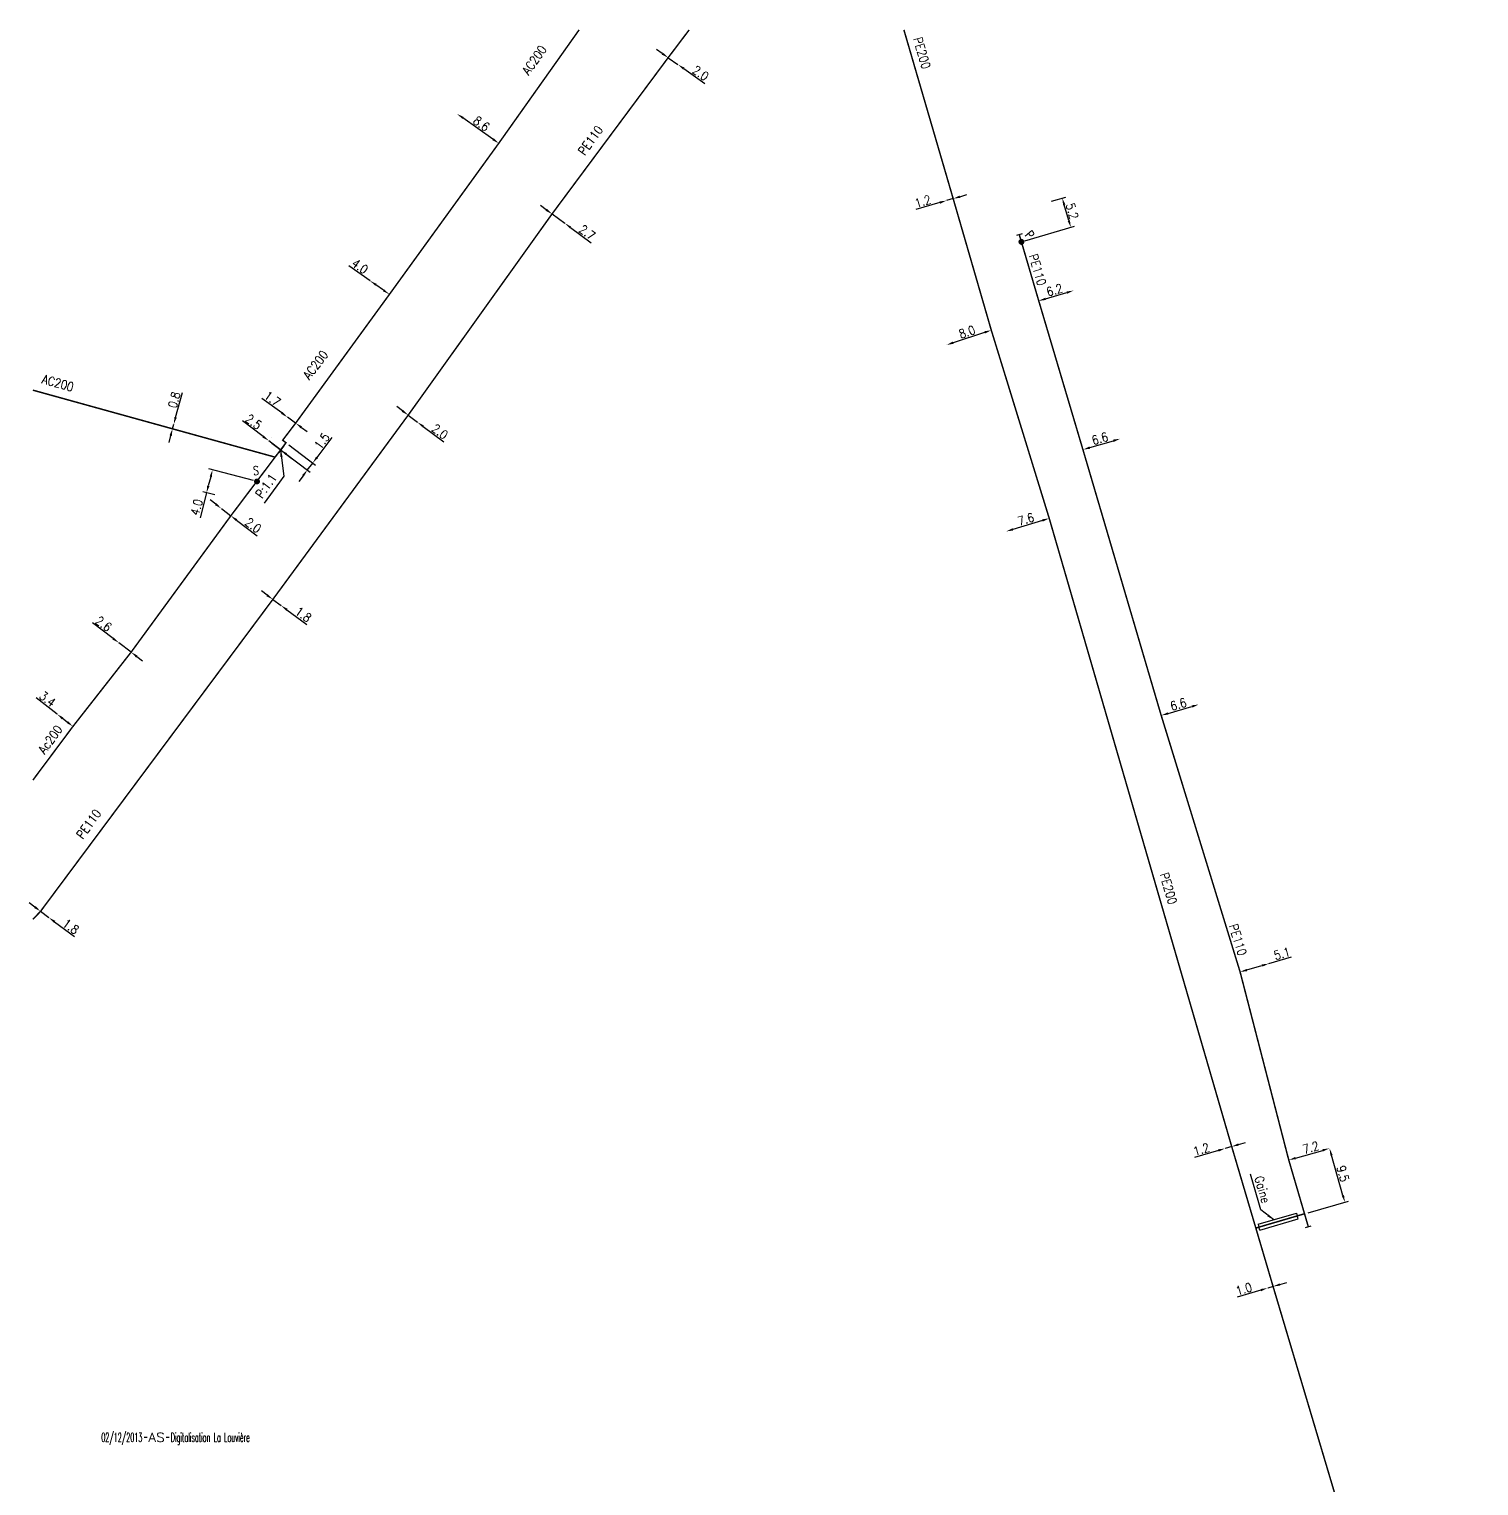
# Model space of a CAD drawing. Header units: millimetres. Extents: x 138998 to 140015, y 127998 to 129006.
# Drawn here: x 138999.4 to 139243.8, y 128754.4 to 129000.1 of the extents above; entities that cross this region are included whole.
import ezdxf
from ezdxf.enums import TextEntityAlignment as Align

# ---------------------------------------------------------------- set-up
doc = ezdxf.new("R2010")
doc.units = ezdxf.units.MM
doc.header["$PDMODE"] = 34
doc.linetypes.add('L_25_AP', pattern=[2000, 1000, 1000])
doc.linetypes.add('L_25_PE', pattern=[2000, 1000, 1000])
doc.layers.get('0').update_dxf_attribs({"linetype": 'CONTINUOUS'})
doc.layers.get('DEFPOINTS').update_dxf_attribs({"linetype": 'CONTINUOUS'})
for name, color, linetype in [('L_150', 1, 'CONTINUOUS'), ('L_300', 7, 'CONTINUOUS'), ('L_340', 7, 'CONTINUOUS'), ('L_400', 7, 'CONTINUOUS'), ('L_910', 7, 'CONTINUOUS')]:
    doc.layers.add(name, color=color, linetype=linetype)
doc.styles.add('G_ROMANS', font='ROMANS.SHX', dxfattribs={"width": 0.75})
doc.styles.get("Standard").update_dxf_attribs({"font": 'romans.shx', "width": 0.85})
doc.dimstyles.get("Standard").update_dxf_attribs({"dimtxt": 1.5, "dimasz": 1.2, "dimexe": 0.625, "dimexo": 0.625, "dimgap": 0.25, "dimtad": 1, "dimdec": 1, "dimzin": 0, "dimdsep": 46, "dimtxsty": 'Standard', "dimcen": -0.5, "dimadec": 0, "dimazin": 0, "dimtfac": 1, "dimtdec": 1, "dimtmove": 0, "dimatfit": 3, "dimfxl": 0, "dimtolj": 1, "dimtzin": 0, "dimarcsym": 0})

# ---------------------------------------------------------------- blocks, each defined once
blk = doc.blocks.new('*D415')
at = {"layer": 'DEFPOINTS', "color": 0, "linetype": 'Continuous', "transparency": 16777216}
for p in [(139023.54, 128932.7), (139023.75, 128933.48), (139023.75, 128933.48)]:
    blk.add_point(p, dxfattribs=at)
at = {"layer": 'L_150', "color": 0, "linetype": 'Continuous', "lineweight": -2, "transparency": 16777216}
for p, q in [((139024.07, 128934.63), (139025.22, 128938.85)), ((139023.54, 128932.7), (139023.75, 128933.48)), ((139023.22, 128931.55), (139022.91, 128930.39))]:
    blk.add_line(p, q, dxfattribs=at)
at = {"layer": 'L_150', "color": 0, "linetype": 'Continuous', "transparency": 16777216}
for points in [[(139023.87, 128934.69), (139024.26, 128934.58), (139023.75, 128933.48)], [(139023.03, 128931.6), (139023.42, 128931.49), (139023.54, 128932.7)]]:
    blk.add_solid(points, dxfattribs=at)
at = {"layer": 'L_150', "color": 0, "linetype": 'Continuous', "transparency": 16777216, "insert": (139023.83, 128937.58), "char_height": 1.5, "attachment_point": 5, "rotation": 74.7435}
blk.add_mtext('\\A1;0.8', dxfattribs=at)
blk = doc.blocks.new('*D416')
at = {"layer": 'DEFPOINTS', "color": 0, "linetype": 'Continuous', "transparency": 16777216}
for p in [(139037.79, 128923.82), (139029.28, 128921.91), (139031.28, 128921.38)]:
    blk.add_point(p, dxfattribs=at)
at = {"layer": 'L_300', "color": 0, "linetype": 'Continuous', "lineweight": -2, "transparency": 16777216}
for p, q in [((139029.99, 128924.62), (139029.58, 128923.07)), ((139037.19, 128923.97), (139029.69, 128925.93)), ((139029.28, 128921.91), (139028.18, 128917.68)), ((139030.68, 128921.54), (139028.68, 128922.06))]:
    blk.add_line(p, q, dxfattribs=at)
at = {"layer": 'L_300', "color": 0, "linetype": 'Continuous', "transparency": 16777216}
for points in [[(139029.8, 128924.67), (139030.18, 128924.56), (139030.29, 128925.78)], [(139029.39, 128923.12), (139029.78, 128923.02), (139029.28, 128921.91)]]:
    blk.add_solid(points, dxfattribs=at)
at = {"layer": 'L_300', "color": 0, "linetype": 'Continuous', "transparency": 16777216, "insert": (139027.61, 128919.46), "char_height": 1.5, "attachment_point": 5, "rotation": 75.3466}
blk.add_mtext('\\A1;4.0', dxfattribs=at)
blk = doc.blocks.new('L_300_11')
at = {"color": 0, "linetype": 'Continuous', "const_width": 0.497, "flags": 128}
blk.add_lwpolyline([(-0.25, 0, 1), (0.25, 0, 1)], format="xyb", close=True, dxfattribs=at)
at = {"color": 0, "linetype": 'Continuous', "style": 'G_ROMANS', "width": 0.75}
blk.add_text('S', height=1.5, dxfattribs=at).set_placement((0, 1.85), align=Align.MIDDLE)
at = {"color": 0, "linetype": 'Continuous', "width": 0.75, "flags": 3}
for tag, p in [('DEF_LEG', (0, -5)), ('DEF_COUP', (0, -7.5)), ('DEF_TYPE', (0, -10))]:
    blk.add_attdef(tag, text='', height=1.2, dxfattribs=at).set_placement(p, align=Align.MIDDLE)
blk = doc.blocks.new('*D417')
at = {"layer": 'DEFPOINTS', "color": 0, "linetype": 'Continuous', "transparency": 16777216}
for p in [(139155.19, 128971.53), (139154.09, 128971.2), (139154.09, 128971.2)]:
    blk.add_point(p, dxfattribs=at)
at = {"layer": 'L_150', "color": 0, "linetype": 'Continuous', "lineweight": -2, "transparency": 16777216}
for p, q in [((139155.19, 128971.53), (139154.09, 128971.2)), ((139156.34, 128971.86), (139157.49, 128972.2)), ((139152.93, 128970.87), (139148.91, 128969.69))]:
    blk.add_line(p, q, dxfattribs=at)
at = {"layer": 'L_150', "color": 0, "linetype": 'Continuous', "transparency": 16777216}
for points in [[(139156.28, 128972.05), (139156.4, 128971.67), (139155.19, 128971.53)], [(139152.88, 128971.06), (139152.99, 128970.67), (139154.09, 128971.2)]]:
    blk.add_solid(points, dxfattribs=at)
at = {"layer": 'L_150', "color": 0, "linetype": 'Continuous', "transparency": 16777216, "insert": (139150.07, 128971.07), "char_height": 1.5, "attachment_point": 5, "rotation": 16.2959}
blk.add_mtext('\\A1;1.2', dxfattribs=at)
blk = doc.blocks.new('*D418')
at = {"layer": 'DEFPOINTS', "color": 0, "linetype": 'Continuous', "transparency": 16777216}
for p in [(139161.62, 128949.33), (139154.06, 128946.85), (139154.06, 128946.85)]:
    blk.add_point(p, dxfattribs=at)
at = {"layer": 'L_150', "color": 0, "linetype": 'Continuous', "lineweight": -2, "transparency": 16777216}
blk.add_line((139160.48, 128948.96), (139155.2, 128947.23), dxfattribs=at)
at = {"layer": 'L_150', "color": 0, "linetype": 'Continuous', "transparency": 16777216}
for points in [[(139160.42, 128949.15), (139160.54, 128948.77), (139161.62, 128949.33)], [(139155.14, 128947.42), (139155.27, 128947.04), (139154.06, 128946.85)]]:
    blk.add_solid(points, dxfattribs=at)
at = {"layer": 'L_150', "color": 0, "linetype": 'Continuous', "transparency": 16777216, "insert": (139157.53, 128949.04), "char_height": 1.5, "attachment_point": 5, "rotation": 18.1551}
blk.add_mtext('\\A1;8.0', dxfattribs=at)
blk = doc.blocks.new('*D419')
at = {"layer": 'DEFPOINTS', "color": 0, "linetype": 'Continuous', "transparency": 16777216}
for p in [(139171.39, 128917.59), (139164.11, 128915.39), (139164.11, 128915.39)]:
    blk.add_point(p, dxfattribs=at)
at = {"layer": 'L_150', "color": 0, "linetype": 'Continuous', "lineweight": -2, "transparency": 16777216}
blk.add_line((139170.24, 128917.24), (139165.26, 128915.74), dxfattribs=at)
at = {"layer": 'L_150', "color": 0, "linetype": 'Continuous', "transparency": 16777216}
for points in [[(139170.18, 128917.43), (139170.3, 128917.05), (139171.39, 128917.59)], [(139165.2, 128915.93), (139165.32, 128915.55), (139164.11, 128915.39)]]:
    blk.add_solid(points, dxfattribs=at)
at = {"layer": 'L_150', "color": 0, "linetype": 'Continuous', "transparency": 16777216, "insert": (139167.46, 128917.45), "char_height": 1.5, "attachment_point": 5, "rotation": 16.8417}
blk.add_mtext('\\A1;7.6', dxfattribs=at)
blk = doc.blocks.new('*D420')
at = {"layer": 'DEFPOINTS', "color": 0, "linetype": 'Continuous', "transparency": 16777216}
for p in [(139202.16, 128811.62), (139202.16, 128811.62), (139201.06, 128811.29)]:
    blk.add_point(p, dxfattribs=at)
at = {"layer": 'L_150', "color": 0, "linetype": 'Continuous', "lineweight": -2, "transparency": 16777216}
for p, q in [((139202.16, 128811.62), (139201.06, 128811.29)), ((139203.31, 128811.96), (139204.47, 128812.29)), ((139199.91, 128810.95), (139195.89, 128809.77))]:
    blk.add_line(p, q, dxfattribs=at)
at = {"layer": 'L_150', "color": 0, "linetype": 'Continuous', "transparency": 16777216}
for points in [[(139203.26, 128812.15), (139203.37, 128811.76), (139202.16, 128811.62)], [(139199.85, 128811.15), (139199.97, 128810.76), (139201.06, 128811.29)]]:
    blk.add_solid(points, dxfattribs=at)
at = {"layer": 'L_150', "color": 0, "linetype": 'Continuous', "transparency": 16777216, "insert": (139197.04, 128811.15), "char_height": 1.5, "attachment_point": 5, "rotation": 16.3826}
blk.add_mtext('\\A1;1.2', dxfattribs=at)
blk = doc.blocks.new('*D421')
at = {"layer": 'DEFPOINTS', "color": 0, "linetype": 'Continuous', "transparency": 16777216}
for p in [(139208.23, 128787.74), (139208.23, 128787.74), (139209.14, 128788.01)]:
    blk.add_point(p, dxfattribs=at)
at = {"layer": 'L_150', "color": 0, "linetype": 'Continuous', "lineweight": -2, "transparency": 16777216}
for p, q in [((139207.08, 128787.4), (139203.06, 128786.21)), ((139209.14, 128788.01), (139208.23, 128787.74)), ((139210.29, 128788.35), (139211.44, 128788.69))]:
    blk.add_line(p, q, dxfattribs=at)
at = {"layer": 'L_150', "color": 0, "linetype": 'Continuous', "transparency": 16777216}
for points in [[(139207.02, 128787.59), (139207.13, 128787.21), (139208.23, 128787.74)], [(139210.23, 128788.54), (139210.35, 128788.16), (139209.14, 128788.01)]]:
    blk.add_solid(points, dxfattribs=at)
at = {"layer": 'L_150', "color": 0, "linetype": 'Continuous', "transparency": 16777216, "insert": (139204.21, 128787.6), "char_height": 1.5, "attachment_point": 5, "rotation": 16.4466}
blk.add_mtext('\\A1;1.0', dxfattribs=at)
blk = doc.blocks.new('*D429')
at = {"layer": 'DEFPOINTS', "color": 0, "linetype": 'Continuous', "transparency": 16777216}
for p in [(139218.66, 128811.31), (139218.66, 128811.31), (139214.44, 128800.28)]:
    blk.add_point(p, dxfattribs=at)
at = {"layer": 'L_150', "color": 0, "linetype": 'Continuous', "lineweight": -2, "transparency": 16777216}
for p, q in [((139220.92, 128803.37), (139218.99, 128810.15)), ((139215.04, 128800.45), (139221.85, 128802.39))]:
    blk.add_line(p, q, dxfattribs=at)
at = {"layer": 'L_150', "color": 0, "linetype": 'Continuous', "transparency": 16777216}
for points in [[(139219.18, 128810.21), (139218.8, 128810.1), (139218.66, 128811.31)], [(139221.11, 128803.43), (139220.72, 128803.32), (139221.24, 128802.22)]]:
    blk.add_solid(points, dxfattribs=at)
at = {"layer": 'L_150', "color": 0, "linetype": 'Continuous', "transparency": 16777216, "insert": (139220.91, 128807.04), "char_height": 1.5, "attachment_point": 5, "rotation": 285.8626}
blk.add_mtext('\\A1;9.5', dxfattribs=at)
blk = doc.blocks.new('*D430')
at = {"layer": 'DEFPOINTS', "color": 0, "linetype": 'Continuous', "transparency": 16777216}
for p in [(139211.78, 128809.35), (139218.66, 128811.31), (139218.66, 128811.31)]:
    blk.add_point(p, dxfattribs=at)
at = {"layer": 'L_150', "color": 0, "linetype": 'Continuous', "lineweight": -2, "transparency": 16777216}
blk.add_line((139212.94, 128809.68), (139217.51, 128810.98), dxfattribs=at)
at = {"layer": 'L_150', "color": 0, "linetype": 'Continuous', "transparency": 16777216}
for points in [[(139212.88, 128809.87), (139212.99, 128809.49), (139211.78, 128809.35)], [(139217.45, 128811.17), (139217.56, 128810.79), (139218.66, 128811.31)]]:
    blk.add_solid(points, dxfattribs=at)
at = {"layer": 'L_150', "color": 0, "linetype": 'Continuous', "transparency": 16777216, "insert": (139215.49, 128811.45), "char_height": 1.5, "attachment_point": 5, "rotation": 15.8626}
blk.add_mtext('\\A1;7.2', dxfattribs=at)
blk = doc.blocks.new('*D431')
at = {"layer": 'DEFPOINTS', "color": 0, "linetype": 'Continuous', "transparency": 16777216}
for p in [(139203.58, 128841.07), (139208.43, 128842.48), (139208.43, 128842.48)]:
    blk.add_point(p, dxfattribs=at)
at = {"layer": 'L_150', "color": 0, "linetype": 'Continuous', "lineweight": -2, "transparency": 16777216}
for p, q in [((139208.43, 128842.48), (139212.27, 128843.6)), ((139204.73, 128841.41), (139207.27, 128842.15))]:
    blk.add_line(p, q, dxfattribs=at)
at = {"layer": 'L_150', "color": 0, "linetype": 'Continuous', "transparency": 16777216}
for points in [[(139204.67, 128841.6), (139204.78, 128841.21), (139203.58, 128841.07)], [(139207.22, 128842.34), (139207.33, 128841.96), (139208.43, 128842.48)]]:
    blk.add_solid(points, dxfattribs=at)
at = {"layer": 'L_150', "color": 0, "linetype": 'Continuous', "transparency": 16777216, "insert": (139210.65, 128844.17), "char_height": 1.5, "attachment_point": 5, "rotation": 16.246}
blk.add_mtext('\\A1;5.1', dxfattribs=at)
blk = doc.blocks.new('*D432')
at = {"layer": 'DEFPOINTS', "color": 0, "linetype": 'Continuous', "transparency": 16777216}
for p in [(139196.61, 128886.19), (139196.61, 128886.19), (139190.27, 128884.35)]:
    blk.add_point(p, dxfattribs=at)
at = {"layer": 'L_150', "color": 0, "linetype": 'Continuous', "lineweight": -2, "transparency": 16777216}
blk.add_line((139191.43, 128884.68), (139195.46, 128885.85), dxfattribs=at)
at = {"layer": 'L_150', "color": 0, "linetype": 'Continuous', "transparency": 16777216}
for points in [[(139195.4, 128886.05), (139195.52, 128885.66), (139196.61, 128886.19)], [(139191.37, 128884.87), (139191.48, 128884.49), (139190.27, 128884.35)]]:
    blk.add_solid(points, dxfattribs=at)
at = {"layer": 'L_150', "color": 0, "linetype": 'Continuous', "transparency": 16777216, "insert": (139193.16, 128886.23), "char_height": 1.5, "attachment_point": 5, "rotation": 16.231}
blk.add_mtext('\\A1;6.6', dxfattribs=at)
blk = doc.blocks.new('*D433')
at = {"layer": 'DEFPOINTS', "color": 0, "linetype": 'Continuous', "transparency": 16777216}
for p in [(139183.36, 128931.02), (139183.36, 128931.02), (139177.07, 128929.19)]:
    blk.add_point(p, dxfattribs=at)
at = {"layer": 'L_150', "color": 0, "linetype": 'Continuous', "lineweight": -2, "transparency": 16777216}
blk.add_line((139178.23, 128929.52), (139182.21, 128930.69), dxfattribs=at)
at = {"layer": 'L_150', "color": 0, "linetype": 'Continuous', "transparency": 16777216}
for points in [[(139178.17, 128929.72), (139178.28, 128929.33), (139177.07, 128929.19)], [(139182.15, 128930.88), (139182.27, 128930.49), (139183.36, 128931.02)]]:
    blk.add_solid(points, dxfattribs=at)
at = {"layer": 'L_150', "color": 0, "linetype": 'Continuous', "transparency": 16777216, "insert": (139179.94, 128931.06), "char_height": 1.5, "attachment_point": 5, "rotation": 16.2651}
blk.add_mtext('\\A1;6.6', dxfattribs=at)
blk = doc.blocks.new('*D434')
at = {"layer": 'DEFPOINTS', "color": 0, "linetype": 'Continuous', "transparency": 16777216}
for p in [(139169.62, 128954.29), (139175.52, 128956.02), (139175.52, 128956.02)]:
    blk.add_point(p, dxfattribs=at)
at = {"layer": 'L_150', "color": 0, "linetype": 'Continuous', "lineweight": -2, "transparency": 16777216}
blk.add_line((139170.77, 128954.62), (139174.37, 128955.68), dxfattribs=at)
at = {"layer": 'L_150', "color": 0, "linetype": 'Continuous', "transparency": 16777216}
for points in [[(139170.71, 128954.82), (139170.83, 128954.43), (139169.62, 128954.29)], [(139174.31, 128955.87), (139174.42, 128955.49), (139175.52, 128956.02)]]:
    blk.add_solid(points, dxfattribs=at)
at = {"layer": 'L_150', "color": 0, "linetype": 'Continuous', "transparency": 16777216, "insert": (139172.29, 128956.11), "char_height": 1.5, "attachment_point": 5, "rotation": 16.3546}
blk.add_mtext('\\A1;6.2', dxfattribs=at)
blk = doc.blocks.new('*D435')
at = {"layer": 'DEFPOINTS', "color": 0, "linetype": 'Continuous', "transparency": 16777216}
for p in [(139173.58, 128971.62), (139171.15, 128970.91), (139166.7, 128964.23)]:
    blk.add_point(p, dxfattribs=at)
at = {"layer": 'L_300', "color": 0, "linetype": 'Continuous', "lineweight": -2, "transparency": 16777216}
for p, q in [((139171.75, 128971.08), (139174.18, 128971.8)), ((139174.69, 128967.83), (139173.92, 128970.47)), ((139167.3, 128964.41), (139175.63, 128966.86))]:
    blk.add_line(p, q, dxfattribs=at)
at = {"layer": 'L_300', "color": 0, "linetype": 'Continuous', "transparency": 16777216}
for points in [[(139174.11, 128970.53), (139173.73, 128970.41), (139173.58, 128971.62)], [(139174.88, 128967.89), (139174.5, 128967.77), (139175.03, 128966.68)]]:
    blk.add_solid(points, dxfattribs=at)
at = {"layer": 'L_300', "color": 0, "linetype": 'Continuous', "transparency": 16777216, "insert": (139175.26, 128969.43), "char_height": 1.5, "attachment_point": 5, "rotation": 286.3546}
blk.add_mtext('\\A1;5.2', dxfattribs=at)
blk = doc.blocks.new('L_300_12')
at = {"color": 0, "linetype": 'Continuous', "const_width": 0.497, "flags": 128}
blk.add_lwpolyline([(-0.25, 0, 1), (0.25, 0, 1)], format="xyb", close=True, dxfattribs=at)
at = {"color": 0, "linetype": 'Continuous', "style": 'G_ROMANS', "width": 0.75}
blk.add_text('P', height=1.5, dxfattribs=at).set_placement((0, 1.85), align=Align.MIDDLE)
at = {"color": 0, "linetype": 'Continuous', "width": 0.75, "flags": 3}
for tag, p in [('DEF_LEG', (0, -5)), ('DEF_COUP', (0, -7.5)), ('DEF_TYPE', (0, -10))]:
    blk.add_attdef(tag, text='', height=1.2, dxfattribs=at).set_placement(p, align=Align.MIDDLE)
blk = doc.blocks.new('L_340_07')
at = {"color": 0, "linetype": 'Continuous', "const_width": 0.25, "flags": 128}
blk.add_lwpolyline([(0, 0), (1.25, 0)], dxfattribs=at)
at = {"color": 0, "linetype": 'Continuous', "flags": 128}
blk.add_lwpolyline([(1.25, -0.5), (1.25, 0.5)], dxfattribs=at)
at = {"color": 0, "linetype": 'Continuous', "style": 'G_ROMANS', "width": 0.75, "flags": 3}
for tag, p in [('DEF_LEG', (0.72, -3.47)), ('DEF_COUP', (0.72, -5.97)), ('DEF_TYPE', (0.72, -8.47))]:
    blk.add_attdef(tag, text='', height=1.2, dxfattribs=at).set_placement(p, align=Align.MIDDLE)
blk = doc.blocks.new('*D447')
at = {"layer": 'DEFPOINTS', "color": 0, "linetype": 'Continuous', "transparency": 16777216}
for p in [(139107.12, 128995.3), (139108.76, 128994.16), (139108.76, 128994.16)]:
    blk.add_point(p, dxfattribs=at)
at = {"layer": 'L_150', "color": 0, "linetype": 'Continuous', "lineweight": -2, "transparency": 16777216}
for p, q in [((139106.14, 128995.99), (139105.16, 128996.68)), ((139107.12, 128995.3), (139108.76, 128994.16)), ((139109.75, 128993.47), (139113.33, 128990.97))]:
    blk.add_line(p, q, dxfattribs=at)
at = {"layer": 'L_150', "color": 0, "linetype": 'Continuous', "transparency": 16777216}
for points in [[(139106.25, 128996.16), (139106.03, 128995.83), (139107.12, 128995.3)], [(139109.86, 128993.64), (139109.63, 128993.31), (139108.76, 128994.16)]]:
    blk.add_solid(points, dxfattribs=at)
at = {"layer": 'L_150', "color": 0, "linetype": 'Continuous', "transparency": 16777216, "insert": (139112.6, 128992.7), "char_height": 1.5, "attachment_point": 5, "rotation": 325.0644}
blk.add_mtext('\\A1;2.0', dxfattribs=at)
blk = doc.blocks.new('*D448')
at = {"layer": 'DEFPOINTS', "color": 0, "linetype": 'Continuous', "transparency": 16777216}
for p in [(139063.28, 128935), (139064.84, 128933.83), (139064.84, 128933.83)]:
    blk.add_point(p, dxfattribs=at)
at = {"layer": 'L_150', "color": 0, "linetype": 'Continuous', "lineweight": -2, "transparency": 16777216}
for p, q in [((139062.32, 128935.72), (139061.36, 128936.44)), ((139063.28, 128935), (139064.84, 128933.83)), ((139065.8, 128933.11), (139069.3, 128930.48))]:
    blk.add_line(p, q, dxfattribs=at)
at = {"layer": 'L_150', "color": 0, "linetype": 'Continuous', "transparency": 16777216}
for points in [[(139062.44, 128935.88), (139062.2, 128935.56), (139063.28, 128935)], [(139065.92, 128933.27), (139065.68, 128932.95), (139064.84, 128933.83)]]:
    blk.add_solid(points, dxfattribs=at)
at = {"layer": 'L_150', "color": 0, "linetype": 'Continuous', "transparency": 16777216, "insert": (139068.63, 128932.23), "char_height": 1.5, "attachment_point": 5, "rotation": 323.1248}
blk.add_mtext('\\A1;2.0', dxfattribs=at)
blk = doc.blocks.new('*D449')
at = {"layer": 'DEFPOINTS', "color": 0, "linetype": 'Continuous', "transparency": 16777216}
for p in [(139087.54, 128968.94), (139089.68, 128967.38), (139089.68, 128967.38)]:
    blk.add_point(p, dxfattribs=at)
at = {"layer": 'L_150', "color": 0, "linetype": 'Continuous', "lineweight": -2, "transparency": 16777216}
for p, q in [((139086.57, 128969.65), (139085.6, 128970.36)), ((139087.54, 128968.94), (139089.68, 128967.38)), ((139090.64, 128966.67), (139094.17, 128964.08))]:
    blk.add_line(p, q, dxfattribs=at)
at = {"layer": 'L_150', "color": 0, "linetype": 'Continuous', "transparency": 16777216}
for points in [[(139086.69, 128969.82), (139086.45, 128969.49), (139087.54, 128968.94)], [(139090.76, 128966.83), (139090.53, 128966.51), (139089.68, 128967.38)]]:
    blk.add_solid(points, dxfattribs=at)
at = {"layer": 'L_150', "color": 0, "linetype": 'Continuous', "transparency": 16777216, "insert": (139093.48, 128965.83), "char_height": 1.5, "attachment_point": 5, "rotation": 323.7497}
blk.add_mtext('\\A1;2.7', dxfattribs=at)
blk = doc.blocks.new('*D450')
at = {"layer": 'DEFPOINTS', "color": 0, "linetype": 'Continuous', "transparency": 16777216}
for p in [(139040.46, 128903.92), (139041.87, 128902.88), (139041.87, 128902.88)]:
    blk.add_point(p, dxfattribs=at)
at = {"layer": 'L_150', "color": 0, "linetype": 'Continuous', "lineweight": -2, "transparency": 16777216}
for p, q in [((139039.5, 128904.63), (139038.53, 128905.34)), ((139040.46, 128903.92), (139041.87, 128902.88)), ((139042.84, 128902.17), (139046.21, 128899.69))]:
    blk.add_line(p, q, dxfattribs=at)
at = {"layer": 'L_150', "color": 0, "linetype": 'Continuous', "transparency": 16777216}
for points in [[(139039.61, 128904.79), (139039.38, 128904.47), (139040.46, 128903.92)], [(139042.96, 128902.33), (139042.72, 128902.01), (139041.87, 128902.88)]]:
    blk.add_solid(points, dxfattribs=at)
at = {"layer": 'L_150', "color": 0, "linetype": 'Continuous', "transparency": 16777216, "insert": (139045.6, 128901.38), "char_height": 1.5, "attachment_point": 5, "rotation": 323.6216}
blk.add_mtext('\\A1;1.8', dxfattribs=at)
blk = doc.blocks.new('*D451')
at = {"layer": 'DEFPOINTS', "color": 0, "linetype": 'Continuous', "transparency": 16777216}
for p in [(139071.54, 128985.83), (139071.54, 128985.83), (139078.56, 128980.87)]:
    blk.add_point(p, dxfattribs=at)
at = {"layer": 'L_150', "color": 0, "linetype": 'Continuous', "lineweight": -2, "transparency": 16777216}
blk.add_line((139077.58, 128981.56), (139072.52, 128985.14), dxfattribs=at)
at = {"layer": 'L_150', "color": 0, "linetype": 'Continuous', "transparency": 16777216}
for points in [[(139072.64, 128985.3), (139072.41, 128984.98), (139071.54, 128985.83)], [(139077.7, 128981.72), (139077.47, 128981.4), (139078.56, 128980.87)]]:
    blk.add_solid(points, dxfattribs=at)
at = {"layer": 'L_150', "color": 0, "linetype": 'Continuous', "transparency": 16777216, "insert": (139075.63, 128984.17), "char_height": 1.5, "attachment_point": 5, "rotation": 324.7473}
blk.add_mtext('\\A1;8.6', dxfattribs=at)
blk = doc.blocks.new('*D452')
at = {"layer": 'DEFPOINTS', "color": 0, "linetype": 'Continuous', "transparency": 16777216}
for p in [(139001.29, 128851.3), (139002.69, 128850.26), (139002.69, 128850.26)]:
    blk.add_point(p, dxfattribs=at)
at = {"layer": 'L_150', "color": 0, "linetype": 'Continuous', "lineweight": -2, "transparency": 16777216}
for p, q in [((139000.33, 128852.02), (138999.36, 128852.74)), ((139001.29, 128851.3), (139002.69, 128850.26)), ((139003.65, 128849.54), (139007, 128847.03))]:
    blk.add_line(p, q, dxfattribs=at)
at = {"layer": 'L_150', "color": 0, "linetype": 'Continuous', "transparency": 16777216}
for points in [[(139000.45, 128852.18), (139000.21, 128851.86), (139001.29, 128851.3)], [(139003.77, 128849.7), (139003.53, 128849.38), (139002.69, 128850.26)]]:
    blk.add_solid(points, dxfattribs=at)
at = {"layer": 'L_150', "color": 0, "linetype": 'Continuous', "transparency": 16777216, "insert": (139006.41, 128848.73), "char_height": 1.5, "attachment_point": 5, "rotation": 323.2062}
blk.add_mtext('\\A1;1.8', dxfattribs=at)
blk = doc.blocks.new('*D453')
at = {"layer": 'DEFPOINTS', "color": 0, "linetype": 'Continuous', "transparency": 16777216}
for p in [(139056.85, 128957.68), (139056.85, 128957.68), (139060.12, 128955.38)]:
    blk.add_point(p, dxfattribs=at)
at = {"layer": 'L_150', "color": 0, "linetype": 'Continuous', "lineweight": -2, "transparency": 16777216}
for p, q in [((139056.85, 128957.68), (139053.28, 128960.21)), ((139059.14, 128956.07), (139057.83, 128956.99))]:
    blk.add_line(p, q, dxfattribs=at)
at = {"layer": 'L_150', "color": 0, "linetype": 'Continuous', "transparency": 16777216}
for points in [[(139057.95, 128957.16), (139057.72, 128956.83), (139056.85, 128957.68)], [(139059.25, 128956.23), (139059.02, 128955.91), (139060.12, 128955.38)]]:
    blk.add_solid(points, dxfattribs=at)
at = {"layer": 'L_150', "color": 0, "linetype": 'Continuous', "transparency": 16777216, "insert": (139055.15, 128960.11), "char_height": 1.5, "attachment_point": 5, "rotation": 324.7544}
blk.add_mtext('\\A1;4.0', dxfattribs=at)
blk = doc.blocks.new('*D454')
at = {"layer": 'DEFPOINTS', "color": 0, "linetype": 'Continuous', "transparency": 16777216}
for p in [(139042.93, 128934.66), (139042.93, 128934.66), (139044.3, 128933.65)]:
    blk.add_point(p, dxfattribs=at)
at = {"layer": 'L_150', "color": 0, "linetype": 'Continuous', "lineweight": -2, "transparency": 16777216}
for p, q in [((139041.96, 128935.37), (139038.59, 128937.84)), ((139044.3, 128933.65), (139042.93, 128934.66)), ((139045.27, 128932.94), (139046.24, 128932.23))]:
    blk.add_line(p, q, dxfattribs=at)
at = {"layer": 'L_150', "color": 0, "linetype": 'Continuous', "transparency": 16777216}
for points in [[(139042.08, 128935.53), (139041.85, 128935.21), (139042.93, 128934.66)], [(139045.39, 128933.1), (139045.15, 128932.78), (139044.3, 128933.65)]]:
    blk.add_solid(points, dxfattribs=at)
at = {"layer": 'L_150', "color": 0, "linetype": 'Continuous', "transparency": 16777216, "insert": (139040.38, 128937.77), "char_height": 1.5, "attachment_point": 5, "rotation": 323.7541}
blk.add_mtext('\\A1;1.7', dxfattribs=at)
blk = doc.blocks.new('*D455')
at = {"layer": 'DEFPOINTS', "color": 0, "linetype": 'Continuous', "transparency": 16777216}
for p in [(139039.78, 128930.67), (139039.78, 128930.67), (139042.68, 128930.35)]:
    blk.add_point(p, dxfattribs=at)
at = {"layer": 'L_150', "color": 0, "linetype": 'Continuous', "lineweight": -2, "transparency": 16777216}
for p, q in [((139038.83, 128931.39), (139035.35, 128934.04)), ((139041.77, 128929.15), (139039.78, 128930.67)), ((139040.16, 128931.17), (139040.16, 128931.17)), ((139042.3, 128929.85), (139041.4, 128928.66)), ((139042.73, 128928.43), (139043.68, 128927.7))]:
    blk.add_line(p, q, dxfattribs=at)
at = {"layer": 'L_150', "color": 0, "linetype": 'Continuous', "transparency": 16777216}
for points in [[(139038.95, 128931.55), (139038.71, 128931.23), (139039.78, 128930.67)], [(139042.85, 128928.59), (139042.61, 128928.27), (139041.77, 128929.15)]]:
    blk.add_solid(points, dxfattribs=at)
at = {"layer": 'L_150', "color": 0, "linetype": 'Continuous', "transparency": 16777216, "insert": (139037.22, 128933.88), "char_height": 1.5, "attachment_point": 5, "rotation": 322.7522}
blk.add_mtext('\\A1;2.5', dxfattribs=at)
blk = doc.blocks.new('*D456')
at = {"layer": 'DEFPOINTS', "color": 0, "linetype": 'Continuous', "transparency": 16777216}
for p in [(139039.78, 128930.67), (139042.68, 128930.35), (139047.18, 128926.93)]:
    blk.add_point(p, dxfattribs=at)
at = {"layer": 'L_150', "color": 0, "linetype": 'Continuous', "lineweight": -2, "transparency": 16777216}
for p, q in [((139040.28, 128930.29), (139046.77, 128925.36)), ((139043.18, 128929.97), (139047.68, 128926.55)), ((139047.91, 128927.88), (139050.44, 128931.22)), ((139045.55, 128924.78), (139044.82, 128923.82)), ((139046.27, 128925.73), (139047.18, 128926.93))]:
    blk.add_line(p, q, dxfattribs=at)
at = {"layer": 'L_150', "color": 0, "linetype": 'Continuous', "transparency": 16777216}
for points in [[(139047.75, 128928), (139048.07, 128927.76), (139047.18, 128926.93)], [(139045.39, 128924.9), (139045.71, 128924.66), (139046.27, 128925.73)]]:
    blk.add_solid(points, dxfattribs=at)
at = {"layer": 'L_150', "color": 0, "linetype": 'Continuous', "transparency": 16777216, "insert": (139048.74, 128930.63), "char_height": 1.5, "attachment_point": 5, "rotation": 52.7522}
blk.add_mtext('\\A1;1.5', dxfattribs=at)
blk = doc.blocks.new('*D457')
at = {"layer": 'DEFPOINTS', "color": 0, "linetype": 'Continuous', "transparency": 16777216}
for p in [(139031.79, 128919.25), (139031.79, 128919.25), (139033.38, 128918.03)]:
    blk.add_point(p, dxfattribs=at)
at = {"layer": 'L_150', "color": 0, "linetype": 'Continuous', "lineweight": -2, "transparency": 16777216}
for p, q in [((139030.83, 128919.97), (139029.88, 128920.7)), ((139031.79, 128919.25), (139033.38, 128918.03)), ((139034.33, 128917.31), (139037.81, 128914.65))]:
    blk.add_line(p, q, dxfattribs=at)
at = {"layer": 'L_150', "color": 0, "linetype": 'Continuous', "transparency": 16777216}
for points in [[(139030.95, 128920.13), (139030.71, 128919.82), (139031.79, 128919.25)], [(139034.45, 128917.46), (139034.21, 128917.15), (139033.38, 128918.03)]]:
    blk.add_solid(points, dxfattribs=at)
at = {"layer": 'L_150', "color": 0, "linetype": 'Continuous', "transparency": 16777216, "insert": (139037.15, 128916.41), "char_height": 1.5, "attachment_point": 5, "rotation": 322.6615}
blk.add_mtext('\\A1;2.0', dxfattribs=at)
blk = doc.blocks.new('*D458')
at = {"layer": 'DEFPOINTS', "color": 0, "linetype": 'Continuous', "transparency": 16777216}
for p in [(139004.07, 128884.58), (139004.07, 128884.58), (139006.75, 128882.49)]:
    blk.add_point(p, dxfattribs=at)
at = {"layer": 'L_150', "color": 0, "linetype": 'Continuous', "lineweight": -2, "transparency": 16777216}
for p, q in [((139004.07, 128884.58), (139000.57, 128887.31)), ((139005.8, 128883.23), (139005.01, 128883.84))]:
    blk.add_line(p, q, dxfattribs=at)
at = {"layer": 'L_150', "color": 0, "linetype": 'Continuous', "transparency": 16777216}
for points in [[(139005.13, 128884), (139004.89, 128883.68), (139004.07, 128884.58)], [(139005.92, 128883.38), (139005.68, 128883.07), (139006.75, 128882.49)]]:
    blk.add_solid(points, dxfattribs=at)
at = {"layer": 'L_150', "color": 0, "linetype": 'Continuous', "transparency": 16777216, "insert": (139002.46, 128887.1), "char_height": 1.5, "attachment_point": 5, "rotation": 322.0458}
blk.add_mtext('\\A1;3.4', dxfattribs=at)
blk = doc.blocks.new('*D459')
at = {"layer": 'DEFPOINTS', "color": 0, "linetype": 'Continuous', "transparency": 16777216}
for p in [(139014.49, 128896.59), (139014.49, 128896.59), (139016.56, 128895.02)]:
    blk.add_point(p, dxfattribs=at)
at = {"layer": 'L_150', "color": 0, "linetype": 'Continuous', "lineweight": -2, "transparency": 16777216}
for p, q in [((139013.53, 128897.32), (139010.06, 128899.96)), ((139016.56, 128895.02), (139014.49, 128896.59)), ((139017.51, 128894.29), (139018.47, 128893.56))]:
    blk.add_line(p, q, dxfattribs=at)
at = {"layer": 'L_150', "color": 0, "linetype": 'Continuous', "transparency": 16777216}
for points in [[(139013.66, 128897.48), (139013.41, 128897.16), (139014.49, 128896.59)], [(139017.64, 128894.45), (139017.39, 128894.13), (139016.56, 128895.02)]]:
    blk.add_solid(points, dxfattribs=at)
at = {"layer": 'L_150', "color": 0, "linetype": 'Continuous', "transparency": 16777216, "insert": (139011.92, 128899.8), "char_height": 1.5, "attachment_point": 5, "rotation": 322.7474}
blk.add_mtext('\\A1;2.6', dxfattribs=at)
blk = doc.blocks.new('GIS_MODF')
at = {"color": 0, "linetype": 'Continuous', "flags": 128}
for points in [[(-2.18, -0.01), (-1.68, -0.01)], [(1.52, -0.01), (2.02, -0.01)]]:
    blk.add_lwpolyline(points, dxfattribs=at)
at = {"color": 0, "linetype": 'Continuous', "width": 0.5}
blk.add_attdef('DATE', text='', height=1.5, dxfattribs=at).set_placement((-2.5, -0.8), align=Align.RIGHT)
at = {"color": 0, "linetype": 'Continuous', "width": 1.771291}
blk.add_attdef('USER', text='', height=1.5, dxfattribs=at).set_placement((-1.51, -0.8), (1.28, -0.8), align=Align.FIT)
at = {"color": 0, "linetype": 'Continuous', "width": 0.5}
blk.add_attdef('DESC', (2.29, -0.8), '', height=1.5, dxfattribs=at)

msp = doc.modelspace()

# ---------------------------------------------------------------- linework, layer by layer
at = {"layer": 'L_150', "linetype": 'L_25_PE', "flags": 128}
for points in [[(139000, 128849.95, 0.25, 0.25, 0), (139001.29, 128851.3, 0.25, 0.25, 0), (139040.46, 128903.92, 0.25, 0.25, 0), (139063.28, 128935, 0.25, 0.25, 0), (139087.54, 128968.94, 0.25, 0.25, 0), (139107.12, 128995.3, 0.25, 0.25, 0), (139107.12, 128995.3, 0.25, 0.25, 0), (139107.12, 128995.3, 0.25, 0.25, 0), (139110.67, 129000, 0, 0, 0)], [(139243.72, 128670.3, 0.25, 0.25, 0), (139234.94, 128700.87, 0.25, 0.25, 0), (139233.73, 128704.92, 0.25, 0.25, 0), (139224.51, 128735.65, 0.25, 0.25, 0), (139221.01, 128748.15, 0.25, 0.25, 0), (139209.14, 128788.01, 0.25, 0.25, 0), (139206.23, 128797.87, 0.25, 0.25, 0), (139202.16, 128811.62, 0.25, 0.25, 0), (139171.39, 128917.59, 0.25, 0.25, 0), (139161.62, 128949.33, 0.25, 0.25, 0), (139155.19, 128971.53, 0.25, 0.25, 0), (139146.88, 129000, 0, 0, 0)]]:
    msp.add_lwpolyline(points, format="xyseb", dxfattribs=at)
at = {"layer": 'L_150', "linetype": 'L_25_AP', "const_width": 0.25, "flags": 128}
msp.add_lwpolyline([(139092.11, 129000), (139078.56, 128980.87), (139060.12, 128955.38), (139044.3, 128933.65), (139042.12, 128930.78), (139042.68, 128930.35), (139040.84, 128927.92), (139033.38, 128918.03), (139016.56, 128895.02), (139006.75, 128882.49), (139000, 128873.44)], dxfattribs=at)
at = {"layer": 'L_150', "linetype": 'L_25_PE', "const_width": 0.25, "flags": 128}
for points in [[(139166.7, 128964.23), (139169.62, 128954.29), (139177.07, 128929.19), (139190.27, 128884.35), (139203.58, 128841.07), (139211.78, 128809.35), (139214.44, 128800.28), (139214.72, 128799.32)], [(139214.44, 128800.28), (139206.23, 128797.87)]]:
    msp.add_lwpolyline(points, dxfattribs=at)
at = {"layer": 'L_150', "linetype": 'L_25_AP', "flags": 128}
msp.add_lwpolyline([(139040.84, 128927.92, 0.25, 0.25, 0), (139023.54, 128932.7, 0.25, 0.25, 0), (139000, 128939.22, 0, 0, 0)], format="xyseb", dxfattribs=at)
at = {"layer": 'L_400', "color": 7, "linetype": 'CONTINUOUS'}
for p, q in [((139206.6, 128798.5), (139213.07, 128800.4)), ((139206.89, 128797.54), (139213.35, 128799.44)), ((139213.07, 128800.4), (139213.21, 128799.92)), ((139213.35, 128799.44), (139213.21, 128799.92)), ((139206.6, 128798.5), (139206.74, 128798.02)), ((139206.89, 128797.54), (139206.74, 128798.02))]:
    msp.add_line(p, q, dxfattribs=at)

# ---------------------------------------------------------------- block references
at = {"layer": 'L_300'}
for name, p, rotation in [('L_300_12', (139166.7, 128964.23), 310.2783834338048), ('L_300_11', (139037.79, 128923.82), 5.326069783604679)]:
    msp.add_blockref(name, p, dxfattribs=dict(at, rotation=rotation))
at = {"layer": 'L_340'}
for p, rotation in [((139166.7, 128964.23), 106.4405730019795), ((139214.72, 128799.32), 286.3354603669409)]:
    msp.add_blockref('L_340_07', p, dxfattribs=dict(at, rotation=rotation))
at = {"layer": 'L_910'}
ref = msp.add_blockref('GIS_MODF', (139020.96, 128762.61), dxfattribs=at)
ref.add_attrib('DATE', '02/12/2013', dxfattribs={"layer": '0', "color": 0, "linetype": 'Continuous', "height": 1.5, "width": 0.5}).set_placement((139018.45, 128761.81), align=Align.RIGHT)
ref.add_attrib('USER', 'AS', dxfattribs={"layer": '0', "color": 0, "linetype": 'Continuous', "height": 1.5, "width": 1.113383}).set_placement((139019.45, 128761.81), (139022.23, 128761.81), align=Align.FIT)
ref.add_attrib('DESC', 'Digitalisation La Louvière', (139023.24, 128761.81), dxfattribs={"layer": '0', "color": 0, "linetype": 'Continuous', "height": 1.5, "width": 0.5})

# ---------------------------------------------------------------- texts
at = {"layer": 'L_150', "linetype": 'Continuous', "width": 0.85}
for s, rotation, p in [('PE200', 286.2768, (139149.93, 128996.1)), ('PE110', 286.3546, (139169.42, 128959.53)), ('AC200', 52.6456, (139047.66, 128943.48)), ('AC200', 344.5323, (139004.22, 128940.41)), ('PE200', 286.1942, (139191.5, 128855.16)), ('PE110', 287.0871, (139203.21, 128846.5))]:
    msp.add_text(s, height=1.5, rotation=rotation, dxfattribs=at).set_placement(p, align=Align.MIDDLE)
for s, rotation, p in [('AC200', 54.6914, (139083.6, 128992.28)), ('PE110', 54.043, (139093.04, 128978.71)), ('Ac200', 54.043, (139002, 128877.74)), ('PE110', 54.043, (139008.41, 128863.38))]:
    msp.add_text(s, height=1.5, rotation=rotation, dxfattribs=at).set_placement(p)
at = {"layer": 'L_150', "linetype": 'Continuous', "insert": (139040.02, 128925.3), "char_height": 1.5, "attachment_point": 3, "rotation": 53.9391}
msp.add_mtext('\\A1;P:1.1', dxfattribs=at)
at = {"layer": 'L_400', "linetype": 'Continuous', "insert": (139207.27, 128801.92), "char_height": 1.5, "attachment_point": 9, "rotation": 286}
msp.add_mtext('Gaine', dxfattribs=at)

# ---------------------------------------------------------------- dimensions: what is measured, and where the dimension line sits
at = {"layer": 'L_150', "linetype": 'Continuous'}
for base, p1, p2, angle, picture, middle in [((139108.76, 128994.16), (139107.12, 128995.3), (139108.76, 128994.16), 145.0644, '*D447', (139112.03, 128991.88)), ((139071.54, 128985.83), (139078.56, 128980.87), (139071.54, 128985.83), 324.7473, '*D451', (139075.05, 128983.35)), ((139154.0855, 128971.2027), (139155.1893, 128971.5254), (139154.0855, 128971.2027), 16.2959, '*D417', (139150.3473, 128970.1098)), ((139089.68, 128967.38), (139087.54, 128968.94), (139089.68, 128967.38), 143.7497, '*D449', (139092.89, 128965.02)), ((139056.85, 128957.68), (139060.12, 128955.38), (139056.85, 128957.68), 324.7544, '*D453', (139054.58, 128959.29)), ((139175.51931, 128956.01866), (139169.61815, 128954.28693), (139175.51931, 128956.01866), 196.35463, '*D434', (139172.56873, 128955.1528)), ((139154.06, 128946.85), (139161.62, 128949.33), (139154.06, 128946.85), 18.1551, '*D418', (139157.84, 128948.09)), ((139042.93, 128934.66), (139044.3, 128933.65), (139042.93, 128934.66), 323.7541, '*D454', (139039.79, 128936.96)), ((139023.75, 128933.48), (139023.54, 128932.7), (139023.75, 128933.48), 254.7435, '*D415', (139024.8, 128937.32)), ((139039.78, 128930.67), (139042.68, 128930.35), (139039.78, 128930.67), 322.7522, '*D455', (139036.61, 128933.08)), ((139064.84, 128933.83), (139063.28, 128935), (139064.84, 128933.83), 143.1248, '*D448', (139068.03, 128931.43)), ((139047.18, 128926.93), (139039.78, 128930.67), (139042.68, 128930.35), 232.7522, '*D456', (139049.54, 128930.03)), ((139183.3618, 128931.0218), (139177.074, 128929.1873), (139183.3618, 128931.0218), 196.2651, '*D433', (139180.2179, 128930.1045)), ((139031.79, 128919.25), (139033.38, 128918.03), (139031.79, 128919.25), 322.6615, '*D457', (139036.55, 128915.62)), ((139164.11, 128915.39), (139171.39, 128917.59), (139164.11, 128915.39), 16.8417, '*D419', (139167.75, 128916.49)), ((139041.8708, 128902.8835), (139040.4618, 128903.9215), (139041.8708, 128902.8835), 143.6216, '*D450', (139045.0064, 128900.5735)), ((139014.49, 128896.59), (139016.56, 128895.02), (139014.49, 128896.59), 322.7474, '*D459', (139011.32, 128899)), ((139004.07, 128884.58), (139006.75, 128882.49), (139004.07, 128884.58), 322.0458, '*D458', (139001.84, 128886.31)), ((139196.61, 128886.19), (139190.27, 128884.35), (139196.61, 128886.19), 196.231, '*D432', (139193.44, 128885.27)), ((139002.688193, 128850.256853), (139001.286799, 128851.304992), (139002.688193, 128850.256853), 143.206223, '*D452', (139005.807009, 128847.924209)), ((139208.43, 128842.48), (139203.58, 128841.07), (139208.43, 128842.48), 196.246, '*D431', (139210.92, 128843.21)), ((139202.1635, 128811.6176), (139201.0602, 128811.2932), (139202.1635, 128811.6176), 196.3826, '*D420', (139197.3237, 128810.1947)), ((139218.6608, 128811.3071), (139211.7831, 128809.3528), (139218.6608, 128811.3071), 195.8626, '*D430', (139215.7618, 128810.4833)), ((139218.66, 128811.31), (139214.44, 128800.28), (139218.66, 128811.31), 285.8626, '*D429', (139219.95, 128806.76)), ((139208.23, 128787.74), (139209.14, 128788.01), (139208.23, 128787.74), 16.4466, '*D421', (139204.49, 128786.64))]:
    dim = msp.add_linear_dim(base=base, p1=p1, p2=p2, angle=angle, dimstyle='Standard', dxfattribs=at)
    dim.commit()
    dim.dimension.update_dxf_attribs({"geometry": picture, "text_midpoint": middle, "dimtype": 160})
at = {"layer": 'L_300', "linetype": 'Continuous'}
for base, p1, p2, angle, picture, middle in [((139173.5802, 128971.6211), (139166.6989, 128964.2346), (139171.15, 128970.908), 286.3546, '*D435', (139174.3052, 128969.1503)), ((139029.28, 128921.91), (139037.79, 128923.82), (139031.28, 128921.38), 75.3466, '*D416', (139028.58, 128919.21))]:
    dim = msp.add_linear_dim(base=base, p1=p1, p2=p2, angle=angle, dimstyle='Standard', dxfattribs=at)
    dim.commit()
    dim.dimension.update_dxf_attribs({"geometry": picture, "text_midpoint": middle, "dimtype": 160})

# ---------------------------------------------------------------- leaders
at = {"layer": 'L_150', "linetype": 'Continuous', "annotation_type": 0, "has_hookline": 1, "hookline_direction": 1, "text_width": 4.13, "horizontal_direction": (0.588645, 0.808392, 0)}
msp.add_leader([(139041.77, 128929.15), (139042.29, 128924.69), (139041.58, 128923.72)], dimstyle='Standard', override={"dimgap": 0.25, "dimtad": 1}, dxfattribs=at)
at = {"layer": 'L_400', "linetype": 'Continuous', "annotation_type": 0, "has_hookline": 1, "hookline_direction": 1, "text_width": 4.8, "horizontal_direction": (0.275637, -0.961262, 0)}
msp.add_leader([(139209.24, 128799.27), (139207.05, 128800.95), (139206.72, 128802.1)], dimstyle='Standard', override={"dimgap": 0.25, "dimtad": 1}, dxfattribs=at)

doc.saveas('drawing.dxf')
